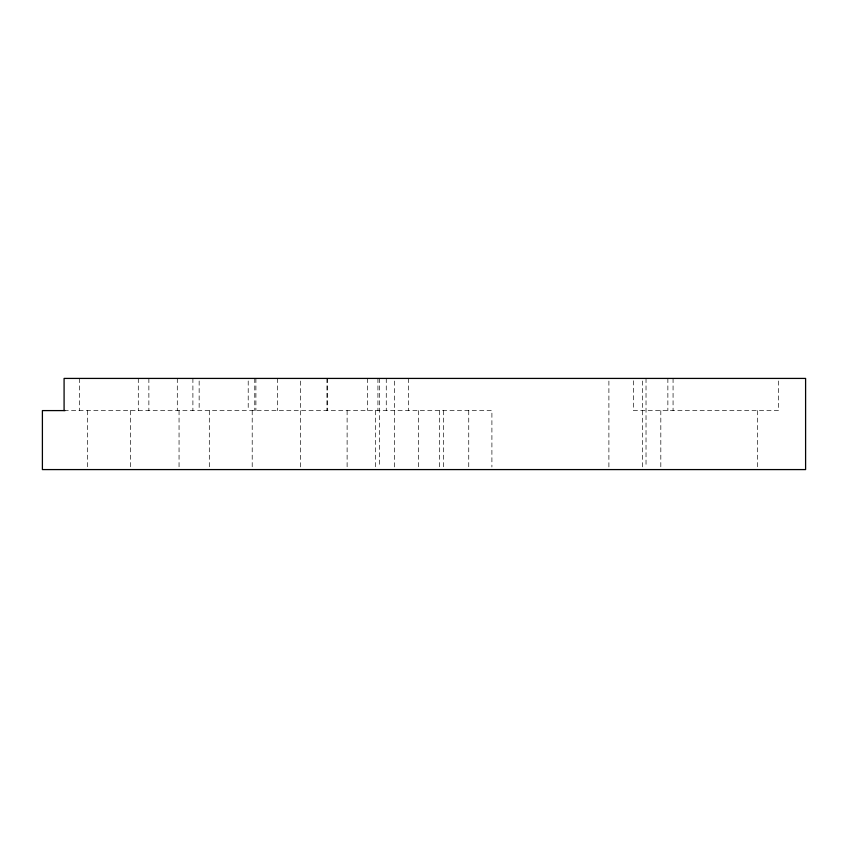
<?xml version="1.0" encoding="UTF-8"?>
<svg xmlns="http://www.w3.org/2000/svg" width="848" height="848" viewBox="0 0 848 848"><rect width="100%" height="100%" fill="white"/><g stroke="black" fill="none" stroke-linecap="round" stroke-linejoin="round"><path stroke-width="0.64" stroke-dasharray="4.24 3.18" d="M64.088 410.591L491.904 410.591L491.904 466.962M778.581 380.996L778.581 410.591L633.414 410.591L633.414 378.42M757.338 410.591L757.338 466.962M673.068 378.42L673.068 410.591M667.864 378.42L667.864 410.591M660.815 410.591L660.815 466.962M646.028 378.42L646.028 466.962M642.392 380.996L642.392 466.962M608.896 381.059L608.896 466.941M468.743 410.591L468.743 469.58M443.642 410.591L443.642 466.962M439.646 410.591L439.646 466.962M418.435 410.591L418.435 466.962M408.439 378.42L408.439 410.591M394.426 381.059L394.426 466.941M386.264 378.42L386.264 410.591M379.597 378.42L379.597 466.962M377.932 378.42L377.932 410.591M375.537 410.591L375.537 466.962M367.47 378.42L367.47 410.591M347.118 410.591L347.118 466.962M327.646 378.42L327.646 410.591M326.936 378.42L326.936 410.591M300.669 381.059L300.669 466.941M277.497 378.42L277.497 410.591M255.905 378.42L255.905 410.591M254.771 378.42L254.771 410.591M252.206 410.591L252.206 466.962M248.21 380.996L248.21 410.591M209.308 410.591L209.308 466.962M199.153 380.996L199.153 410.591M192.899 378.42L192.899 410.591M179.055 410.591L179.055 466.962M177.296 378.42L177.296 410.591M148.866 378.42L148.866 410.591M138.298 378.42L138.298 410.591M130.518 410.591L130.518 466.962M87.62 410.591L87.62 466.962M79.521 378.42L79.521 410.591"/><path stroke-width="1.27" d="M65.158 410.591L42.4 410.591L42.4 469.58L805.6 469.58L805.6 378.42L64.088 378.42L64.088 410.591"/></g></svg>
